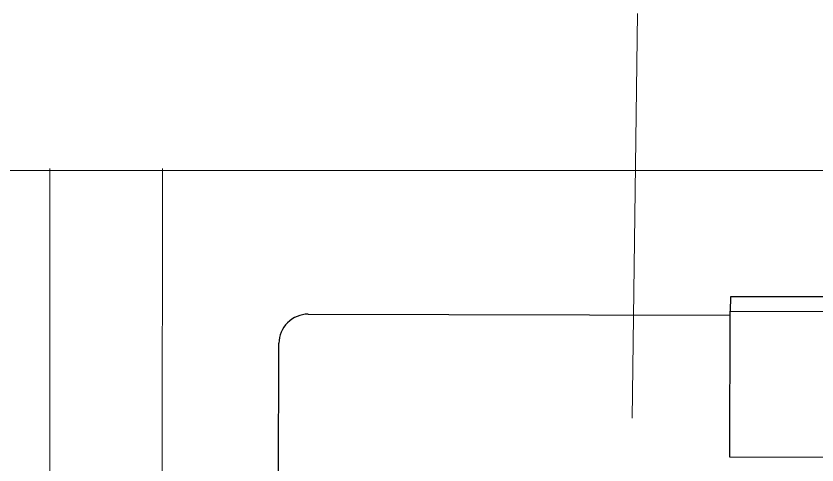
# Model space of a CAD drawing. Header units: inches. Extents: x 164.3 to 247.9, y 15.6 to 56.7.
# Drawn here: x 211.627 to 212.488, y 29.615 to 30.098 of the extents above; entities that cross this region are included whole.
import ezdxf

# ---------------------------------------------------------------- set-up
doc = ezdxf.new("R2010")
doc.units = ezdxf.units.IN
doc.header["$MEASUREMENT"] = 0
doc.layers.get('0').update_dxf_attribs({"lineweight": 0})
doc.layers.add('WALL 1 100', color=250, linetype='Continuous', lineweight=9)
doc.layers.add('провода', color=1, linetype='Continuous', lineweight=5)

msp = doc.modelspace()

# ---------------------------------------------------------------- linework, layer by layer
at = {"color": 7, "linetype": 'ByBlock', "lineweight": -2}
for p, q in [((212.39508, 29.79607), (212.39505, 29.78038)), ((213.17981, 29.79417), (212.39508, 29.79607)), ((211.94139, 29.77729), (212.39504, 29.77619)), ((212.39467, 29.62343), (212.39505, 29.78038)), ((212.39505, 29.78038), (213.17977, 29.77848)), ((211.9094, 29.52698), (211.90993, 29.74598)), ((213.17939, 29.62153), (212.39467, 29.62343))]:
    msp.add_line(p, q, dxfattribs=at)
msp.add_arc((211.94132, 29.7459), 0.03139, 89.86125, 179.86125, dxfattribs=at)
at = {"layer": 'WALL 1 100', "color": 0}
for p, q in [((208.26999, 29.93172), (221.88075, 29.93172)), ((211.66372, 29.93413), (211.66318, 28.30702)), ((211.78464, 29.93413), (211.78347, 28.30676))]:
    msp.add_line(p, q, dxfattribs=at)
at = {"layer": 'провода', "color": 1}
msp.add_line((212.28957, 29.66549), (212.29542, 30.10051), dxfattribs=at)

doc.saveas('drawing.dxf')
